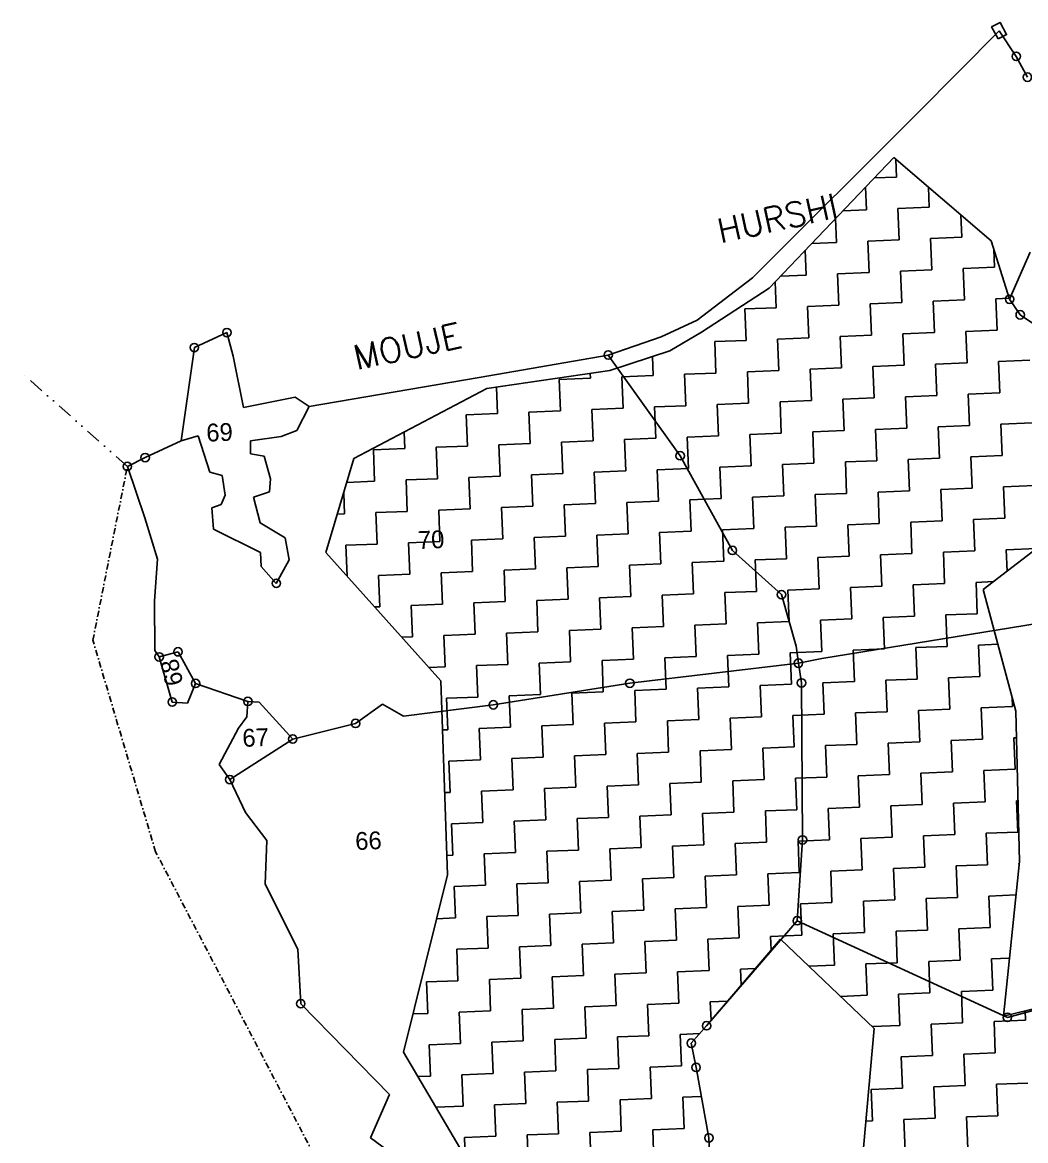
# Model space of a CAD drawing. Header units: metres. Extents: x 323278 to 326234, y 1818282 to 1821244.
# Drawn here: x 323278 to 324120, y 1820216 to 1821155 of the extents above; entities that cross this region are included whole.
import ezdxf

# ---------------------------------------------------------------- set-up
doc = ezdxf.new("R2010")
doc.units = ezdxf.units.M
doc.linetypes.add('DASHDOT', pattern=[1, 0.5, -0.25, 0, -0.25])
doc.linetypes.add('DIVIDE', pattern=[31.75, 12.7, -6.35, 0, -6.35, 0, -6.35])
for name, color, linetype in [('POLY_HATCH', 12, 'Continuous'), ('POLY_PARCEL', 6, 'Continuous'), ('POLY_WATER', 4, 'Continuous'), ('TEXT_MAPOUT', 7, 'Continuous'), ('TEXT_PARCEL', 7, 'Continuous'), ('V_BOUND_LINE', 7, 'Continuous'), ('V_BOUND_STREAM_LINE', 7, 'DASHDOT'), ('V_DIVIDE_LINE', 7, 'DIVIDE')]:
    doc.layers.add(name, color=color, linetype=linetype)
doc.styles.get("Standard").update_dxf_attribs({"font": 'simplex.shx'})
doc.styles.add('TEXT _PARCEL', font='', dxfattribs={"height": 0.25})
doc.styles.get('TEXT _PARCEL').set_extended_font_data('Kruti Dev 050')

msp = doc.modelspace()

# ---------------------------------------------------------------- linework, layer by layer
msp.add_lwpolyline([(324096.6, 1821140.94), (324091.14, 1821151.13), (324098.19, 1821154.9), (324103.65, 1821144.71)], close=True)
for centre in [(324111.86, 1821126.37), (324121.16, 1821108.9), (324106.26, 1820922.42), (324115.15, 1820909.31), (323449.25, 1820894.38), (323421.88, 1820881.83), (323769.34, 1820875.57), (323380.62, 1820789.43), (323829.71, 1820790.96), (323365.62, 1820782.04), (323873.54, 1820711.53), (323490.68, 1820683.85), (323914.78, 1820674.34), (323392.37, 1820622.09), (323408.16, 1820626.37), (323928.98, 1820616.79), (323422.92, 1820599.79), (323787.46, 1820599.97), (323931.58, 1820600.22), (323403.35, 1820584.19), (323466.88, 1820584.67), (323672.86, 1820581.85), (323557.24, 1820566.21), (323504.47, 1820553.14), (323451.55, 1820519.09), (323932.41, 1820468.37), (323927.96, 1820400.53), (323511.17, 1820330.88), (324104.41, 1820319.37), (323851.92, 1820312.38), (323839.04, 1820297.74), (323843.08, 1820277.37), (323853.86, 1820218.15)]:
    msp.add_circle(centre, 3.53)
at = {"layer": 'POLY_HATCH'}
for p, q in [((323904.33, 1820931.72), (324009.05, 1821041.47)), ((324009.05, 1821041.47), (324090.74, 1820971.57)), ((324090.74, 1820971.57), (324106.26, 1820922.42)), ((323847.59, 1820894.84), (323904.33, 1820931.72)), ((324106.26, 1820922.42), (324115.15, 1820909.31)), ((324115.15, 1820909.31), (324132.32, 1820897.83)), ((323820.92, 1820879.21), (323847.59, 1820894.84)), ((323770.64, 1820862.6), (323820.92, 1820879.21)), ((323667.5, 1820847.46), (323770.64, 1820862.6)), ((323555.87, 1820788.61), (323667.5, 1820847.46)), ((323532.36, 1820709.86), (323555.87, 1820788.61)), ((323628.69, 1820601.98), (323532.36, 1820709.86)), ((324133.17, 1820716.49), (324084.09, 1820678.67)), ((324084.09, 1820678.67), (324111.48, 1820576.55)), ((323634.26, 1820439.11), (323628.69, 1820601.98)), ((324111.48, 1820576.55), (324114.54, 1820450.27)), ((324114.54, 1820450.27), (324101.12, 1820320.32)), ((323597.35, 1820290.16), (323634.26, 1820439.11)), ((323913.81, 1820385.19), (323851.92, 1820312.38)), ((323992.5, 1820310), (323913.81, 1820385.19)), ((324101.12, 1820320.32), (324234.89, 1820353.31)), ((323851.92, 1820312.38), (323839.04, 1820297.74)), ((323979.92, 1820168.38), (323992.5, 1820310)), ((323839.04, 1820297.74), (323843.08, 1820277.37)), ((323654.82, 1820192.67), (323597.35, 1820290.16)), ((323843.08, 1820277.37), (323853.86, 1820218.15)), ((323853.86, 1820218.15), (323854.53, 1820202.63))]:
    msp.add_line(p, q, dxfattribs=at)
at = {"layer": 'POLY_HATCH', "linetype": 'Continuous'}
for p, q in [((324011.35, 1821025.01), (324010.73, 1821040.03)), ((323992.61, 1821024.24), (324011.35, 1821025.01)), ((323986.08, 1820997.58), (323985.31, 1821016.58)), ((324038.77, 1820999.74), (324038.08, 1821016.63)), ((324012.43, 1820998.66), (324038.77, 1820999.74)), ((324013.51, 1820972.32), (324012.43, 1820998.66)), ((323960.82, 1820970.16), (323960, 1820990.07)), ((323966.41, 1820996.78), (323986.08, 1820997.58)), ((324066.2, 1820974.48), (324065.43, 1820993.23)), ((323987.16, 1820971.24), (324013.51, 1820972.32)), ((323988.24, 1820944.89), (323987.16, 1820971.24)), ((324039.85, 1820973.4), (324066.2, 1820974.48)), ((324040.93, 1820947.05), (324039.85, 1820973.4)), ((323935.55, 1820942.74), (323934.7, 1820963.55)), ((323940.2, 1820969.31), (323960.82, 1820970.16)), ((324093.62, 1820949.21), (324093, 1820964.42)), ((323914, 1820941.85), (323935.55, 1820942.74)), ((323961.9, 1820943.82), (323988.24, 1820944.89)), ((323962.98, 1820917.47), (323961.9, 1820943.82)), ((324014.59, 1820945.97), (324040.93, 1820947.05)), ((324015.67, 1820919.63), (324014.59, 1820945.97)), ((324067.28, 1820948.13), (324093.62, 1820949.21)), ((324068.36, 1820921.79), (324067.28, 1820948.13)), ((323910.29, 1820915.31), (323909.4, 1820937.03)), ((323883.94, 1820914.23), (323910.29, 1820915.31)), ((323885.02, 1820887.89), (323883.94, 1820914.23)), ((323936.63, 1820916.39), (323962.98, 1820917.47)), ((323937.71, 1820890.05), (323936.63, 1820916.39)), ((323989.32, 1820918.55), (324015.67, 1820919.63)), ((323990.4, 1820892.21), (323989.32, 1820918.55)), ((324042.01, 1820920.71), (324068.36, 1820921.79)), ((324043.09, 1820894.37), (324042.01, 1820920.71)), ((324094.7, 1820922.87), (324105.97, 1820923.33)), ((324095.78, 1820896.52), (324094.7, 1820922.87)), ((324069.43, 1820895.44), (324095.78, 1820896.52)), ((324070.51, 1820869.1), (324069.43, 1820895.44)), ((323832.34, 1820885.73), (323832.33, 1820885.89)), ((323858.68, 1820886.81), (323885.02, 1820887.89)), ((323859.76, 1820860.46), (323858.68, 1820886.81)), ((323911.37, 1820888.97), (323937.71, 1820890.05)), ((323912.45, 1820862.62), (323911.37, 1820888.97)), ((323964.06, 1820891.13), (323990.4, 1820892.21)), ((323965.14, 1820864.78), (323964.06, 1820891.13)), ((324016.75, 1820893.29), (324043.09, 1820894.37)), ((324017.83, 1820866.94), (324016.75, 1820893.29)), ((323832.03, 1820885.72), (323832.34, 1820885.73)), ((323807.07, 1820858.31), (323806.41, 1820874.41)), ((324044.17, 1820868.02), (324070.51, 1820869.1)), ((324045.25, 1820841.68), (324044.17, 1820868.02)), ((324096.86, 1820870.18), (324123.2, 1820871.26)), ((324097.94, 1820843.84), (324096.86, 1820870.18)), ((323754.38, 1820856.15), (323754.22, 1820860.19)), ((323780.73, 1820857.23), (323807.07, 1820858.31)), ((323833.42, 1820859.39), (323859.76, 1820860.46)), ((323834.49, 1820833.04), (323833.42, 1820859.39)), ((323886.1, 1820861.54), (323912.45, 1820862.62)), ((323887.18, 1820835.2), (323886.1, 1820861.54)), ((323938.79, 1820863.7), (323965.14, 1820864.78)), ((323939.87, 1820837.36), (323938.79, 1820863.7)), ((323991.48, 1820865.86), (324017.83, 1820866.94)), ((323992.56, 1820839.52), (323991.48, 1820865.86)), ((323676.43, 1820826.56), (323675.52, 1820848.64)), ((323728.04, 1820855.07), (323754.38, 1820856.15)), ((323729.12, 1820828.72), (323728.04, 1820855.07)), ((323781.81, 1820830.88), (323780.73, 1820857.23)), ((323966.22, 1820838.44), (323992.56, 1820839.52)), ((324018.9, 1820840.6), (324045.25, 1820841.68)), ((324019.98, 1820814.25), (324018.9, 1820840.6)), ((324071.59, 1820842.76), (324097.94, 1820843.84)), ((324072.67, 1820816.41), (324071.59, 1820842.76)), ((323755.46, 1820829.8), (323781.81, 1820830.88)), ((323756.54, 1820803.46), (323755.46, 1820829.8)), ((323808.15, 1820831.96), (323834.49, 1820833.04)), ((323809.23, 1820805.62), (323808.15, 1820831.96)), ((323860.84, 1820834.12), (323887.18, 1820835.2)), ((323861.92, 1820807.78), (323860.84, 1820834.12)), ((323913.53, 1820836.28), (323939.87, 1820837.36)), ((323914.61, 1820809.93), (323913.53, 1820836.28)), ((323967.3, 1820812.09), (323966.22, 1820838.44)), ((323650.08, 1820825.48), (323676.43, 1820826.56)), ((323651.16, 1820799.14), (323650.08, 1820825.48)), ((323702.77, 1820827.64), (323729.12, 1820828.72)), ((323703.85, 1820801.3), (323702.77, 1820827.64)), ((323598.48, 1820796.98), (323597.91, 1820810.78)), ((323940.95, 1820811.01), (323967.3, 1820812.09)), ((323942.03, 1820784.67), (323940.95, 1820811.01)), ((323993.64, 1820813.17), (324019.98, 1820814.25)), ((323994.72, 1820786.83), (323993.64, 1820813.17)), ((324046.33, 1820815.33), (324072.67, 1820816.41)), ((324047.41, 1820788.99), (324046.33, 1820815.33)), ((324099.02, 1820817.49), (324125.36, 1820818.57)), ((324100.1, 1820791.15), (324099.02, 1820817.49)), ((323677.51, 1820800.22), (323703.85, 1820801.3)), ((323730.2, 1820802.38), (323756.54, 1820803.46)), ((323731.28, 1820776.03), (323730.2, 1820802.38)), ((323782.89, 1820804.54), (323809.23, 1820805.62)), ((323783.96, 1820778.19), (323782.89, 1820804.54)), ((323835.57, 1820806.7), (323861.92, 1820807.78)), ((323836.65, 1820780.35), (323835.57, 1820806.7)), ((323888.26, 1820808.86), (323914.61, 1820809.93)), ((323889.34, 1820782.51), (323888.26, 1820808.86)), ((323572.13, 1820795.9), (323598.48, 1820796.98)), ((323573.21, 1820769.56), (323572.13, 1820795.9)), ((323624.82, 1820798.06), (323651.16, 1820799.14)), ((323625.9, 1820771.72), (323624.82, 1820798.06)), ((323678.59, 1820773.88), (323677.51, 1820800.22)), ((323863, 1820781.43), (323889.34, 1820782.51)), ((323915.69, 1820783.59), (323942.03, 1820784.67)), ((323916.77, 1820757.25), (323915.69, 1820783.59)), ((323968.38, 1820785.75), (323994.72, 1820786.83)), ((323969.45, 1820759.41), (323968.38, 1820785.75)), ((324021.06, 1820787.91), (324047.41, 1820788.99)), ((324022.14, 1820761.56), (324021.06, 1820787.91)), ((324073.75, 1820790.07), (324100.1, 1820791.15)), ((324074.83, 1820763.72), (324073.75, 1820790.07)), ((323652.24, 1820772.8), (323678.59, 1820773.88)), ((323704.93, 1820774.95), (323731.28, 1820776.03)), ((323706.01, 1820748.61), (323704.93, 1820774.95)), ((323757.62, 1820777.11), (323783.96, 1820778.19)), ((323758.7, 1820750.77), (323757.62, 1820777.11)), ((323810.31, 1820779.27), (323836.65, 1820780.35)), ((323811.39, 1820752.93), (323810.31, 1820779.27)), ((323864.08, 1820755.09), (323863, 1820781.43)), ((323549.89, 1820768.6), (323573.21, 1820769.56)), ((323599.55, 1820770.64), (323625.9, 1820771.72)), ((323600.63, 1820744.29), (323599.55, 1820770.64)), ((323653.32, 1820746.45), (323652.24, 1820772.8)), ((324048.49, 1820762.64), (324074.83, 1820763.72)), ((324101.18, 1820764.8), (324127.52, 1820765.88)), ((324102.26, 1820738.46), (324101.18, 1820764.8)), ((323547.95, 1820742.13), (323547.23, 1820759.67)), ((323837.73, 1820754.01), (323864.08, 1820755.09)), ((323890.42, 1820756.17), (323916.77, 1820757.25)), ((323891.5, 1820729.82), (323890.42, 1820756.17)), ((323943.11, 1820758.33), (323969.45, 1820759.41)), ((323944.19, 1820731.98), (323943.11, 1820758.33)), ((323995.8, 1820760.48), (324022.14, 1820761.56)), ((323996.88, 1820734.14), (323995.8, 1820760.48)), ((324049.57, 1820736.3), (324048.49, 1820762.64)), ((323626.98, 1820745.37), (323653.32, 1820746.45)), ((323628.06, 1820719.03), (323626.98, 1820745.37)), ((323679.67, 1820747.53), (323706.01, 1820748.61)), ((323680.75, 1820721.19), (323679.67, 1820747.53)), ((323732.36, 1820749.69), (323758.7, 1820750.77)), ((323733.44, 1820723.35), (323732.36, 1820749.69)), ((323785.04, 1820751.85), (323811.39, 1820752.93)), ((323786.12, 1820725.5), (323785.04, 1820751.85)), ((323838.81, 1820727.66), (323837.73, 1820754.01)), ((323541.92, 1820741.89), (323547.95, 1820742.13)), ((323574.29, 1820743.21), (323600.63, 1820744.29)), ((323575.37, 1820716.87), (323574.29, 1820743.21)), ((324023.22, 1820735.22), (324049.57, 1820736.3)), ((324075.91, 1820737.38), (324102.26, 1820738.46)), ((324076.99, 1820711.03), (324075.91, 1820737.38)), ((323812.47, 1820726.58), (323838.81, 1820727.66)), ((323813.55, 1820700.24), (323812.47, 1820726.58)), ((323865.16, 1820728.74), (323891.5, 1820729.82)), ((323866.24, 1820702.4), (323865.16, 1820728.74)), ((323917.85, 1820730.9), (323944.19, 1820731.98)), ((323918.92, 1820704.56), (323917.85, 1820730.9)), ((323970.53, 1820733.06), (323996.88, 1820734.14)), ((323971.61, 1820706.72), (323970.53, 1820733.06)), ((324024.3, 1820708.88), (324023.22, 1820735.22)), ((323549.03, 1820715.79), (323575.37, 1820716.87)), ((323601.71, 1820717.95), (323628.06, 1820719.03)), ((323602.79, 1820691.6), (323601.71, 1820717.95)), ((323654.4, 1820720.11), (323680.75, 1820721.19)), ((323655.48, 1820693.76), (323654.4, 1820720.11)), ((323707.09, 1820722.27), (323733.44, 1820723.35)), ((323708.17, 1820695.92), (323707.09, 1820722.27)), ((323759.78, 1820724.43), (323786.12, 1820725.5)), ((323760.86, 1820698.08), (323759.78, 1820724.43)), ((323550.08, 1820690.01), (323549.03, 1820715.79)), ((323997.96, 1820707.8), (324024.3, 1820708.88)), ((323999.04, 1820681.45), (323997.96, 1820707.8)), ((324050.65, 1820709.95), (324076.99, 1820711.03)), ((324051.73, 1820683.61), (324050.65, 1820709.95)), ((324103.34, 1820712.11), (324128.84, 1820713.16)), ((324104.07, 1820694.07), (324103.34, 1820712.11)), ((323734.51, 1820697), (323760.86, 1820698.08)), ((323787.2, 1820699.16), (323813.55, 1820700.24)), ((323788.28, 1820672.82), (323787.2, 1820699.16)), ((323839.89, 1820701.32), (323866.24, 1820702.4)), ((323840.97, 1820674.97), (323839.89, 1820701.32)), ((323892.58, 1820703.48), (323918.92, 1820704.56)), ((323893.66, 1820677.13), (323892.58, 1820703.48)), ((323945.27, 1820705.64), (323971.61, 1820706.72)), ((323946.35, 1820679.29), (323945.27, 1820705.64)), ((323576.45, 1820690.52), (323602.79, 1820691.6)), ((323577.53, 1820664.18), (323576.45, 1820690.52)), ((323629.14, 1820692.68), (323655.48, 1820693.76)), ((323630.22, 1820666.34), (323629.14, 1820692.68)), ((323681.83, 1820694.84), (323708.17, 1820695.92)), ((323682.91, 1820668.5), (323681.83, 1820694.84)), ((323735.59, 1820670.66), (323734.51, 1820697)), ((323920, 1820678.21), (323946.35, 1820679.29)), ((323972.69, 1820680.37), (323999.04, 1820681.45)), ((323973.77, 1820654.03), (323972.69, 1820680.37)), ((324025.38, 1820682.53), (324051.73, 1820683.61)), ((324026.46, 1820656.19), (324025.38, 1820682.53)), ((324078.07, 1820684.69), (324092.68, 1820685.29)), ((324079.15, 1820658.35), (324078.07, 1820684.69)), ((323709.25, 1820669.58), (323735.59, 1820670.66)), ((323761.94, 1820671.74), (323788.28, 1820672.82)), ((323763.02, 1820645.39), (323761.94, 1820671.74)), ((323814.63, 1820673.9), (323840.97, 1820674.97)), ((323815.71, 1820647.55), (323814.63, 1820673.9)), ((323867.32, 1820676.05), (323893.66, 1820677.13)), ((323868.4, 1820649.71), (323867.32, 1820676.05)), ((323921.08, 1820651.87), (323920, 1820678.21)), ((323573.3, 1820664.01), (323577.53, 1820664.18)), ((323603.87, 1820665.26), (323630.22, 1820666.34)), ((323604.95, 1820638.92), (323603.87, 1820665.26)), ((323656.56, 1820667.42), (323682.91, 1820668.5)), ((323657.64, 1820641.07), (323656.56, 1820667.42)), ((323710.33, 1820643.23), (323709.25, 1820669.58)), ((323894.74, 1820650.79), (323921.08, 1820651.87)), ((323947.43, 1820652.95), (323973.77, 1820654.03)), ((323948.51, 1820626.6), (323947.43, 1820652.95)), ((324000.12, 1820655.11), (324026.46, 1820656.19)), ((324001.2, 1820628.76), (324000.12, 1820655.11)), ((324052.81, 1820657.27), (324079.15, 1820658.35)), ((324053.88, 1820630.92), (324052.81, 1820657.27)), ((323683.99, 1820642.15), (323710.33, 1820643.23)), ((323685.06, 1820615.81), (323683.99, 1820642.15)), ((323736.67, 1820644.31), (323763.02, 1820645.39)), ((323737.75, 1820617.97), (323736.67, 1820644.31)), ((323789.36, 1820646.47), (323815.71, 1820647.55)), ((323790.44, 1820620.13), (323789.36, 1820646.47)), ((323842.05, 1820648.63), (323868.4, 1820649.71)), ((323843.13, 1820622.29), (323842.05, 1820648.63)), ((323895.82, 1820624.45), (323894.74, 1820650.79)), ((323596.03, 1820638.55), (323604.95, 1820638.92)), ((323631.3, 1820639.99), (323657.64, 1820641.07)), ((323632.38, 1820613.65), (323631.3, 1820639.99)), ((324080.23, 1820632), (324096.43, 1820632.67)), ((323869.47, 1820623.37), (323895.82, 1820624.45)), ((323870.55, 1820597.02), (323869.47, 1820623.37)), ((323922.16, 1820625.52), (323948.51, 1820626.6)), ((323923.24, 1820599.18), (323922.16, 1820625.52)), ((323974.85, 1820627.68), (324001.2, 1820628.76)), ((323975.93, 1820601.34), (323974.85, 1820627.68)), ((324027.54, 1820629.84), (324053.88, 1820630.92)), ((324028.62, 1820603.5), (324027.54, 1820629.84)), ((324081.31, 1820605.66), (324080.23, 1820632)), ((323618.76, 1820613.09), (323632.38, 1820613.65)), ((323658.72, 1820614.73), (323685.06, 1820615.81)), ((323659.8, 1820588.39), (323658.72, 1820614.73)), ((323711.41, 1820616.89), (323737.75, 1820617.97)), ((323712.49, 1820590.54), (323711.41, 1820616.89)), ((323764.1, 1820619.05), (323790.44, 1820620.13)), ((323765.18, 1820592.7), (323764.1, 1820619.05)), ((323816.79, 1820621.21), (323843.13, 1820622.29)), ((323817.87, 1820594.86), (323816.79, 1820621.21)), ((324054.96, 1820604.58), (324081.31, 1820605.66)), ((324056.04, 1820578.23), (324054.96, 1820604.58)), ((323791.52, 1820593.78), (323817.87, 1820594.86)), ((323844.21, 1820595.94), (323870.55, 1820597.02)), ((323845.29, 1820569.6), (323844.21, 1820595.94)), ((323896.9, 1820598.1), (323923.24, 1820599.18)), ((323897.98, 1820571.76), (323896.9, 1820598.1)), ((323949.59, 1820600.26), (323975.93, 1820601.34)), ((323950.67, 1820573.92), (323949.59, 1820600.26)), ((324002.28, 1820602.42), (324028.62, 1820603.5)), ((324003.36, 1820576.07), (324002.28, 1820602.42)), ((323633.46, 1820587.31), (323659.8, 1820588.39)), ((323634.53, 1820560.96), (323633.46, 1820587.31)), ((323686.14, 1820589.47), (323712.49, 1820590.54)), ((323687.22, 1820563.12), (323686.14, 1820589.47)), ((323738.83, 1820591.62), (323765.18, 1820592.7)), ((323739.91, 1820565.28), (323738.83, 1820591.62)), ((323792.6, 1820567.44), (323791.52, 1820593.78)), ((324108.73, 1820580.39), (324108.42, 1820587.94)), ((323977.01, 1820574.99), (324003.36, 1820576.07)), ((324029.7, 1820577.15), (324056.04, 1820578.23)), ((324030.78, 1820550.81), (324029.7, 1820577.15)), ((324082.39, 1820579.31), (324108.73, 1820580.39)), ((324083.47, 1820552.97), (324082.39, 1820579.31)), ((323766.26, 1820566.36), (323792.6, 1820567.44)), ((323818.94, 1820568.52), (323845.29, 1820569.6)), ((323820.02, 1820542.17), (323818.94, 1820568.52)), ((323871.63, 1820570.68), (323897.98, 1820571.76)), ((323872.71, 1820544.33), (323871.63, 1820570.68)), ((323924.32, 1820572.84), (323950.67, 1820573.92)), ((323925.4, 1820546.49), (323924.32, 1820572.84)), ((323978.09, 1820548.65), (323977.01, 1820574.99)), ((323630.1, 1820560.78), (323634.53, 1820560.96)), ((323660.88, 1820562.04), (323687.22, 1820563.12)), ((323661.96, 1820535.7), (323660.88, 1820562.04)), ((323713.57, 1820564.2), (323739.91, 1820565.28)), ((323714.65, 1820537.86), (323713.57, 1820564.2)), ((323767.34, 1820540.02), (323766.26, 1820566.36)), ((323951.75, 1820547.57), (323978.09, 1820548.65)), ((324004.43, 1820549.73), (324030.78, 1820550.81)), ((324005.51, 1820523.39), (324004.43, 1820549.73)), ((324057.12, 1820551.89), (324083.47, 1820552.97)), ((324058.2, 1820525.54), (324057.12, 1820551.89)), ((324109.81, 1820554.05), (324112.02, 1820554.14)), ((324110.89, 1820527.7), (324109.81, 1820554.05)), ((323740.99, 1820538.94), (323767.34, 1820540.02)), ((323742.07, 1820512.59), (323740.99, 1820538.94)), ((323793.68, 1820541.09), (323820.02, 1820542.17)), ((323794.76, 1820514.75), (323793.68, 1820541.09)), ((323846.37, 1820543.25), (323872.71, 1820544.33)), ((323847.45, 1820516.91), (323846.37, 1820543.25)), ((323899.06, 1820545.41), (323925.4, 1820546.49)), ((323900.14, 1820519.07), (323899.06, 1820545.41)), ((323952.83, 1820521.23), (323951.75, 1820547.57)), ((323635.61, 1820534.62), (323661.96, 1820535.7)), ((323636.69, 1820508.27), (323635.61, 1820534.62)), ((323688.3, 1820536.78), (323714.65, 1820537.86)), ((323689.38, 1820510.43), (323688.3, 1820536.78)), ((323926.48, 1820520.15), (323952.83, 1820521.23)), ((323927.56, 1820493.8), (323926.48, 1820520.15)), ((323979.17, 1820522.31), (324005.51, 1820523.39)), ((323980.25, 1820495.96), (323979.17, 1820522.31)), ((324031.86, 1820524.47), (324058.2, 1820525.54)), ((324032.94, 1820498.12), (324031.86, 1820524.47)), ((324084.55, 1820526.62), (324110.89, 1820527.7)), ((324085.63, 1820500.28), (324084.55, 1820526.62)), ((323663.04, 1820509.35), (323689.38, 1820510.43)), ((323715.73, 1820511.51), (323742.07, 1820512.59)), ((323716.81, 1820485.17), (323715.73, 1820511.51)), ((323768.42, 1820513.67), (323794.76, 1820514.75)), ((323769.49, 1820487.33), (323768.42, 1820513.67)), ((323821.1, 1820515.83), (323847.45, 1820516.91)), ((323822.18, 1820489.49), (323821.1, 1820515.83)), ((323873.79, 1820517.99), (323900.14, 1820519.07)), ((323874.87, 1820491.64), (323873.79, 1820517.99)), ((323631.9, 1820508.08), (323636.69, 1820508.27)), ((323664.12, 1820483.01), (323663.04, 1820509.35)), ((324111.97, 1820501.36), (324113.3, 1820501.41)), ((324113.05, 1820475.02), (324111.97, 1820501.36)), ((323848.53, 1820490.56), (323874.87, 1820491.64)), ((323901.22, 1820492.72), (323927.56, 1820493.8)), ((323902.3, 1820466.38), (323901.22, 1820492.72)), ((323953.9, 1820494.88), (323980.25, 1820495.96)), ((323954.98, 1820468.54), (323953.9, 1820494.88)), ((324006.59, 1820497.04), (324032.94, 1820498.12)), ((324007.67, 1820470.7), (324006.59, 1820497.04)), ((324059.28, 1820499.2), (324085.63, 1820500.28)), ((324060.36, 1820472.86), (324059.28, 1820499.2)), ((323637.77, 1820481.93), (323664.12, 1820483.01)), ((323690.46, 1820484.09), (323716.81, 1820485.17)), ((323691.54, 1820457.74), (323690.46, 1820484.09)), ((323743.15, 1820486.25), (323769.49, 1820487.33)), ((323744.23, 1820459.9), (323743.15, 1820486.25)), ((323795.84, 1820488.41), (323822.18, 1820489.49)), ((323796.92, 1820462.06), (323795.84, 1820488.41)), ((323849.61, 1820464.22), (323848.53, 1820490.56)), ((323638.85, 1820455.58), (323637.77, 1820481.93)), ((324034.02, 1820471.78), (324060.36, 1820472.86)), ((324086.71, 1820473.94), (324113.05, 1820475.02)), ((324087.79, 1820447.59), (324086.71, 1820473.94)), ((323823.26, 1820463.14), (323849.61, 1820464.22)), ((323875.95, 1820465.3), (323902.3, 1820466.38)), ((323877.03, 1820438.96), (323875.95, 1820465.3)), ((323928.64, 1820467.46), (323954.98, 1820468.54)), ((323929.72, 1820441.11), (323928.64, 1820467.46)), ((323981.33, 1820469.62), (324007.67, 1820470.7)), ((323982.41, 1820443.27), (323981.33, 1820469.62)), ((324035.1, 1820445.43), (324034.02, 1820471.78)), ((323633.7, 1820455.37), (323638.85, 1820455.58)), ((323665.2, 1820456.66), (323691.54, 1820457.74)), ((323666.28, 1820430.32), (323665.2, 1820456.66)), ((323717.89, 1820458.82), (323744.23, 1820459.9)), ((323718.96, 1820432.48), (323717.89, 1820458.82)), ((323770.57, 1820460.98), (323796.92, 1820462.06)), ((323771.65, 1820434.64), (323770.57, 1820460.98)), ((323824.34, 1820436.8), (323823.26, 1820463.14)), ((324008.75, 1820444.35), (324035.1, 1820445.43)), ((324061.44, 1820446.51), (324087.79, 1820447.59)), ((324062.52, 1820420.17), (324061.44, 1820446.51)), ((324114.13, 1820448.67), (324114.38, 1820448.68)), ((324114.2, 1820446.95), (324114.13, 1820448.67)), ((323798, 1820435.72), (323824.34, 1820436.8)), ((323799.08, 1820409.37), (323798, 1820435.72)), ((323850.69, 1820437.88), (323877.03, 1820438.96)), ((323851.77, 1820411.53), (323850.69, 1820437.88)), ((323903.38, 1820440.04), (323929.72, 1820441.11)), ((323904.45, 1820413.69), (323903.38, 1820440.04)), ((323956.06, 1820442.19), (323982.41, 1820443.27)), ((323957.14, 1820415.85), (323956.06, 1820442.19)), ((324009.83, 1820418.01), (324008.75, 1820444.35)), ((323639.93, 1820429.24), (323666.28, 1820430.32)), ((323641.01, 1820402.9), (323639.93, 1820429.24)), ((323692.62, 1820431.4), (323718.96, 1820432.48)), ((323693.7, 1820405.06), (323692.62, 1820431.4)), ((323745.31, 1820433.56), (323771.65, 1820434.64)), ((323746.39, 1820407.21), (323745.31, 1820433.56)), ((323983.49, 1820416.93), (324009.83, 1820418.01)), ((323984.57, 1820390.58), (323983.49, 1820416.93)), ((324036.18, 1820419.09), (324062.52, 1820420.17)), ((324037.26, 1820392.74), (324036.18, 1820419.09)), ((324088.86, 1820421.25), (324111.64, 1820422.18)), ((324089.94, 1820394.9), (324088.86, 1820421.25)), ((323720.04, 1820406.13), (323746.39, 1820407.21)), ((323772.73, 1820408.29), (323799.08, 1820409.37)), ((323773.81, 1820381.95), (323772.73, 1820408.29)), ((323825.42, 1820410.45), (323851.77, 1820411.53)), ((323826.5, 1820384.11), (323825.42, 1820410.45)), ((323878.11, 1820412.61), (323904.45, 1820413.69)), ((323879.19, 1820386.27), (323878.11, 1820412.61)), ((323930.8, 1820414.77), (323957.14, 1820415.85)), ((323931.88, 1820388.43), (323930.8, 1820414.77)), ((323625.12, 1820402.25), (323641.01, 1820402.9)), ((323667.36, 1820403.98), (323693.7, 1820405.06)), ((323668.44, 1820377.63), (323667.36, 1820403.98)), ((323721.12, 1820379.79), (323720.04, 1820406.13)), ((323905.53, 1820387.35), (323931.88, 1820388.43)), ((323958.22, 1820389.51), (323984.57, 1820390.58)), ((323959.3, 1820363.16), (323958.22, 1820389.51)), ((324010.91, 1820391.66), (324037.26, 1820392.74)), ((324011.99, 1820365.32), (324010.91, 1820391.66)), ((324063.6, 1820393.82), (324089.94, 1820394.9)), ((324064.68, 1820367.48), (324063.6, 1820393.82)), ((323694.78, 1820378.71), (323721.12, 1820379.79)), ((323695.86, 1820352.37), (323694.78, 1820378.71)), ((323747.47, 1820380.87), (323773.81, 1820381.95)), ((323748.55, 1820354.53), (323747.47, 1820380.87)), ((323800.16, 1820383.03), (323826.5, 1820384.11)), ((323801.24, 1820356.68), (323800.16, 1820383.03)), ((323852.85, 1820385.19), (323879.19, 1820386.27)), ((323853.92, 1820358.84), (323852.85, 1820385.19)), ((323906, 1820376), (323905.53, 1820387.35)), ((323642.09, 1820376.55), (323668.44, 1820377.63)), ((323643.17, 1820350.21), (323642.09, 1820376.55)), ((323880.27, 1820359.92), (323892.77, 1820360.43)), ((323937.79, 1820362.28), (323959.3, 1820363.16)), ((323985.65, 1820364.24), (324011.99, 1820365.32)), ((323986.73, 1820337.9), (323985.65, 1820364.24)), ((324038.34, 1820366.4), (324064.68, 1820367.48)), ((324039.41, 1820340.06), (324038.34, 1820366.4)), ((324091.02, 1820368.56), (324106.16, 1820369.18)), ((324092.1, 1820342.21), (324091.02, 1820368.56)), ((323669.51, 1820351.29), (323695.86, 1820352.37)), ((323670.59, 1820324.94), (323669.51, 1820351.29)), ((323722.2, 1820353.45), (323748.55, 1820354.53)), ((323723.28, 1820327.1), (323722.2, 1820353.45)), ((323774.89, 1820355.6), (323801.24, 1820356.68)), ((323775.97, 1820329.26), (323774.89, 1820355.6)), ((323827.58, 1820357.76), (323853.92, 1820358.84)), ((323828.66, 1820331.42), (323827.58, 1820357.76)), ((323880.82, 1820346.38), (323880.27, 1820359.92)), ((323616.83, 1820349.13), (323643.17, 1820350.21)), ((323617.91, 1820322.78), (323616.83, 1820349.13)), ((324065.76, 1820341.13), (324092.1, 1820342.21)), ((323855, 1820332.5), (323869.53, 1820333.09)), ((323855.65, 1820316.76), (323855, 1820332.5)), ((323964.27, 1820336.98), (323986.73, 1820337.9)), ((324013.07, 1820338.98), (324039.41, 1820340.06)), ((324014.15, 1820312.63), (324013.07, 1820338.98)), ((324066.84, 1820314.79), (324065.76, 1820341.13)), ((323605.31, 1820322.27), (323617.91, 1820322.78)), ((323644.25, 1820323.86), (323670.59, 1820324.94)), ((323645.33, 1820297.52), (323644.25, 1820323.86)), ((323696.94, 1820326.02), (323723.28, 1820327.1)), ((323698.02, 1820299.68), (323696.94, 1820326.02)), ((323749.63, 1820328.18), (323775.97, 1820329.26)), ((323750.71, 1820301.84), (323749.63, 1820328.18)), ((323802.32, 1820330.34), (323828.66, 1820331.42)), ((323803.4, 1820304), (323802.32, 1820330.34)), ((324119.53, 1820316.95), (324119.21, 1820324.78)), ((324040.49, 1820313.71), (324066.84, 1820314.79)), ((324041.57, 1820287.37), (324040.49, 1820313.71)), ((324093.18, 1820315.87), (324119.53, 1820316.95)), ((324094.26, 1820289.53), (324093.18, 1820315.87)), ((323777.05, 1820302.92), (323803.4, 1820304)), ((323829.74, 1820305.08), (323846.08, 1820305.74)), ((323830.82, 1820278.73), (323829.74, 1820305.08)), ((323990.76, 1820311.67), (324014.15, 1820312.63)), ((323618.99, 1820296.44), (323645.33, 1820297.52)), ((323620.06, 1820270.1), (323618.99, 1820296.44)), ((323671.67, 1820298.6), (323698.02, 1820299.68)), ((323672.75, 1820272.25), (323671.67, 1820298.6)), ((323724.36, 1820300.76), (323750.71, 1820301.84)), ((323725.44, 1820274.41), (323724.36, 1820300.76)), ((323778.13, 1820276.57), (323777.05, 1820302.92)), ((324015.23, 1820286.29), (324041.57, 1820287.37)), ((324016.31, 1820259.94), (324015.23, 1820286.29)), ((324067.92, 1820288.45), (324094.26, 1820289.53)), ((324069, 1820262.1), (324067.92, 1820288.45)), ((323751.79, 1820275.49), (323778.13, 1820276.57)), ((323752.87, 1820249.15), (323751.79, 1820275.49)), ((323804.47, 1820277.65), (323830.82, 1820278.73)), ((323805.55, 1820251.31), (323804.47, 1820277.65)), ((323609.44, 1820269.66), (323620.06, 1820270.1)), ((323646.41, 1820271.17), (323672.75, 1820272.25)), ((323647.49, 1820244.83), (323646.41, 1820271.17)), ((323699.1, 1820273.33), (323725.44, 1820274.41)), ((323700.18, 1820246.99), (323699.1, 1820273.33)), ((323989.96, 1820258.86), (324016.31, 1820259.94)), ((323991.04, 1820232.52), (323989.96, 1820258.86)), ((324042.65, 1820261.02), (324069, 1820262.1)), ((324043.73, 1820234.68), (324042.65, 1820261.02)), ((324095.34, 1820263.18), (324121.69, 1820264.26)), ((324096.42, 1820236.84), (324095.34, 1820263.18)), ((323726.52, 1820248.07), (323752.87, 1820249.15)), ((323727.6, 1820221.72), (323726.52, 1820248.07)), ((323779.21, 1820250.23), (323805.55, 1820251.31)), ((323780.29, 1820223.88), (323779.21, 1820250.23)), ((323831.9, 1820252.39), (323847.51, 1820253.03)), ((323832.98, 1820226.04), (323831.9, 1820252.39)), ((323624.63, 1820243.89), (323647.49, 1820244.83)), ((323673.83, 1820245.91), (323700.18, 1820246.99)), ((323674.91, 1820219.57), (323673.83, 1820245.91)), ((323985.6, 1820232.3), (323991.04, 1820232.52)), ((324017.39, 1820233.6), (324043.73, 1820234.68)), ((324018.47, 1820207.25), (324017.39, 1820233.6)), ((324070.08, 1820235.76), (324096.42, 1820236.84)), ((324071.16, 1820209.41), (324070.08, 1820235.76)), ((323648.57, 1820218.49), (323674.91, 1820219.57)), ((323701.26, 1820220.64), (323727.6, 1820221.72)), ((323702.34, 1820194.3), (323701.26, 1820220.64)), ((323753.94, 1820222.8), (323780.29, 1820223.88)), ((323755.02, 1820196.46), (323753.94, 1820222.8)), ((323806.63, 1820224.96), (323832.98, 1820226.04)), ((323807.71, 1820198.62), (323806.63, 1820224.96)), ((323649.24, 1820202.14), (323648.57, 1820218.49))]:
    msp.add_line(p, q, dxfattribs=at)
at = {"layer": 'POLY_PARCEL'}
for p, q in [((324123.41, 1820962.01), (324106.26, 1820922.42)), ((324106.26, 1820922.42), (324115.15, 1820909.31)), ((324115.15, 1820909.31), (324132.32, 1820897.83)), ((323769.34, 1820875.57), (323829.71, 1820790.96)), ((323507.91, 1820812.22), (323518.3, 1820832.21)), ((323494.62, 1820807.19), (323507.91, 1820812.22)), ((323410.79, 1820803.53), (323425.22, 1820807.71)), ((323425.22, 1820807.71), (323434.82, 1820777.31)), ((323468.88, 1820792.66), (323469.08, 1820803.57)), ((323469.08, 1820803.57), (323494.62, 1820807.19)), ((323480.53, 1820790.57), (323468.88, 1820792.66)), ((323485.81, 1820771.54), (323480.53, 1820790.57)), ((323829.71, 1820790.96), (323873.54, 1820711.53)), ((323434.82, 1820777.31), (323445.21, 1820774.53)), ((323445.21, 1820774.53), (323447.81, 1820757.95)), ((323484.97, 1820760.6), (323485.81, 1820771.54)), ((323447.81, 1820757.95), (323444.28, 1820750.11)), ((323471.66, 1820756.2), (323484.97, 1820760.6)), ((323477.04, 1820734.61), (323471.66, 1820756.2)), ((323444.28, 1820750.11), (323436.69, 1820747.23)), ((323436.69, 1820747.23), (323438.07, 1820729.33)), ((323438.07, 1820729.33), (323477.41, 1820709.77)), ((323498.11, 1820722), (323477.04, 1820734.61)), ((323501.44, 1820703.53), (323498.11, 1820722)), ((323477.41, 1820709.77), (323477.9, 1820698.08)), ((323873.54, 1820711.53), (323914.78, 1820674.34)), ((323477.9, 1820698.08), (323490.68, 1820683.85)), ((323490.68, 1820683.85), (323501.44, 1820703.53)), ((323914.78, 1820674.34), (323926.94, 1820630.96)), ((324243.22, 1820668.61), (323948.73, 1820620.81)), ((323408.16, 1820626.37), (323392.37, 1820622.09)), ((323422.92, 1820599.79), (323408.16, 1820626.37)), ((323926.94, 1820630.96), (323928.98, 1820616.79)), ((323928.98, 1820616.79), (323787.46, 1820599.97)), ((323948.73, 1820620.81), (323928.98, 1820616.79)), ((323928.98, 1820616.79), (323931.58, 1820600.22)), ((323787.46, 1820599.97), (323672.86, 1820581.85)), ((323931.58, 1820600.22), (323932.41, 1820468.37)), ((323476.22, 1820584.06), (323466.88, 1820584.67)), ((323504.47, 1820553.14), (323476.22, 1820584.06)), ((323579.7, 1820582.52), (323557.24, 1820566.21)), ((323597.46, 1820572.34), (323579.7, 1820582.52)), ((323672.86, 1820581.85), (323597.46, 1820572.34)), ((323557.24, 1820566.21), (323504.47, 1820553.14)), ((323504.47, 1820553.14), (323451.55, 1820519.09)), ((323932.41, 1820468.37), (323927.96, 1820400.53)), ((323851.92, 1820312.38), (323927.96, 1820400.53)), ((323927.96, 1820400.53), (323927.96, 1820400.53)), ((323927.96, 1820400.53), (323927.96, 1820400.53)), ((323927.96, 1820400.53), (323927.96, 1820400.53)), ((323927.96, 1820400.53), (324104.41, 1820319.37)), ((324104.41, 1820319.37), (324343.05, 1820384.21)), ((324104.41, 1820319.37), (324104.41, 1820319.37)), ((323839.04, 1820297.74), (323851.92, 1820312.38)), ((323843.08, 1820277.37), (323839.04, 1820297.74)), ((323853.86, 1820218.15), (323843.08, 1820277.37)), ((323854.53, 1820202.63), (323853.86, 1820218.15))]:
    msp.add_line(p, q, dxfattribs=at)
at = {"layer": 'POLY_WATER'}
for p, q in [((323380.19, 1820738.9), (323365.62, 1820782.04)), ((323391.03, 1820704.13), (323380.19, 1820738.9)), ((323388.42, 1820669.03), (323391.03, 1820704.13)), ((323388.67, 1820627.33), (323388.42, 1820669.03)), ((323392.37, 1820622.09), (323388.67, 1820627.33)), ((323403.35, 1820584.19), (323392.37, 1820622.09)), ((323422.92, 1820599.79), (323416.19, 1820583.37)), ((323466.88, 1820584.67), (323422.92, 1820599.79)), ((323416.19, 1820583.37), (323403.35, 1820584.19)), ((323466.06, 1820571.85), (323466.88, 1820584.67)), ((323459.04, 1820562.14), (323466.06, 1820571.85)), ((323442.77, 1820531.87), (323459.04, 1820562.14)), ((323451.55, 1820519.09), (323442.77, 1820531.87)), ((323464.81, 1820491.38), (323451.55, 1820519.09)), ((323482.61, 1820467.88), (323464.81, 1820491.38)), ((323481.46, 1820431.27), (323482.61, 1820467.88)), ((323508.63, 1820376.53), (323481.46, 1820431.27)), ((323511.17, 1820330.88), (323508.63, 1820376.53)), ((323585.74, 1820254.69), (323511.17, 1820330.88)), ((323569.71, 1820218.37), (323585.74, 1820254.69)), ((323632.22, 1820172.48), (323569.71, 1820218.37))]:
    msp.add_line(p, q, dxfattribs=at)
at = {"layer": 'V_BOUND_LINE'}
for p, q in [((324029.22, 1821079.07), (324097.39, 1821147.92)), ((324097.39, 1821147.92), (324111.86, 1821126.37)), ((324111.86, 1821126.37), (324121.16, 1821108.9)), ((323890.34, 1820940.32), (324029.22, 1821079.07)), ((323843.88, 1820904.85), (323890.34, 1820940.32)), ((323813.71, 1820890.76), (323843.88, 1820904.85)), ((323421.88, 1820881.83), (323449.25, 1820894.38)), ((323449.25, 1820894.38), (323454.35, 1820874.59)), ((323769.34, 1820875.57), (323813.71, 1820890.76)), ((323410.79, 1820803.53), (323421.88, 1820881.83)), ((323454.35, 1820874.59), (323463.27, 1820831.39)), ((323661.02, 1820856.63), (323769.34, 1820875.57)), ((323518.3, 1820832.21), (323661.02, 1820856.63)), ((323463.27, 1820831.39), (323506.53, 1820840.3)), ((323506.53, 1820840.3), (323518.3, 1820832.21)), ((323380.62, 1820789.43), (323410.79, 1820803.53)), ((323365.62, 1820782.04), (323380.62, 1820789.43))]:
    msp.add_line(p, q, dxfattribs=at)
at = {"layer": 'V_BOUND_STREAM_LINE', "ltscale": 10}
for p, q in [((323336.71, 1820636.02), (323365.62, 1820782.04)), ((323389.34, 1820458.36), (323336.71, 1820636.02)), ((323540.47, 1820169.39), (323389.34, 1820458.36))]:
    msp.add_line(p, q, dxfattribs=at)
at = {"layer": 'V_DIVIDE_LINE'}
msp.add_line((323365.62, 1820782.04), (323277.51, 1820860.14), dxfattribs=at)

# ---------------------------------------------------------------- texts
at = {"layer": 'TEXT_MAPOUT'}
for s, p in [('HURSHI', (323863.57, 1820969.29)), ('MOUJE', (323558.25, 1820862.9))]:
    msp.add_text(s, height=20.761, rotation=12.41512, dxfattribs=at).set_placement(p)
at = {"layer": 'TEXT_PARCEL', "style": 'TEXT _PARCEL'}
for s, rotation, p in [('69', 2.34638, (323432.2, 1820802.79)), ('70', 2.34638, (323609.82, 1820712.64)), ('68', 103.2401, (323412.71, 1820599.83)), ('67', 2.34638, (323462.48, 1820546.48)), ('66', 2.34638, (323557.22, 1820459.86))]:
    msp.add_text(s, height=14.948, rotation=rotation, dxfattribs=at).set_placement(p)

doc.saveas('drawing.dxf')
